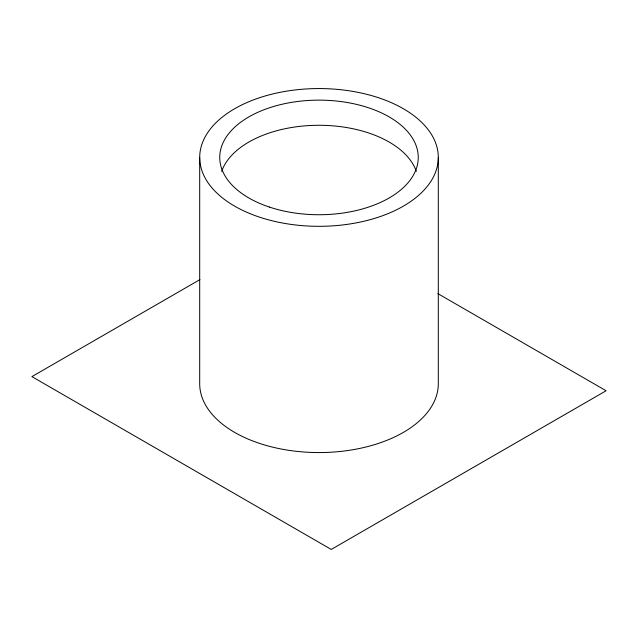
<?xml version="1.0" encoding="UTF-8"?>
<svg xmlns="http://www.w3.org/2000/svg" width="638" height="638" viewBox="0 0 638 638"><rect width="100%" height="100%" fill="white"/><g stroke="black" fill="none" stroke-linecap="round" stroke-linejoin="round"><path stroke-width="0.96" d="M199.917 279.611L31.9 376.619L331.25 549.446L606.1 390.759L437.883 293.632M438.306 157.434A119.306 68.88 0 0 1 259.347 217.087A119.306 68.88 0 0 1 259.347 97.789A119.306 68.88 0 0 1 438.306 157.434L438.306 383.685A119.306 68.88 0 0 1 319 452.565A119.306 68.88 0 0 1 199.694 383.685L199.694 157.434M221.665 171.383A99.249 57.3 0 0 1 319 125.279A99.249 57.3 0 0 1 416.335 171.383M269.38 207.063A99.249 57.3 0 0 0 418.249 157.434A99.249 57.3 0 0 0 269.38 107.814A99.249 57.3 0 0 0 269.38 207.063"/></g></svg>
